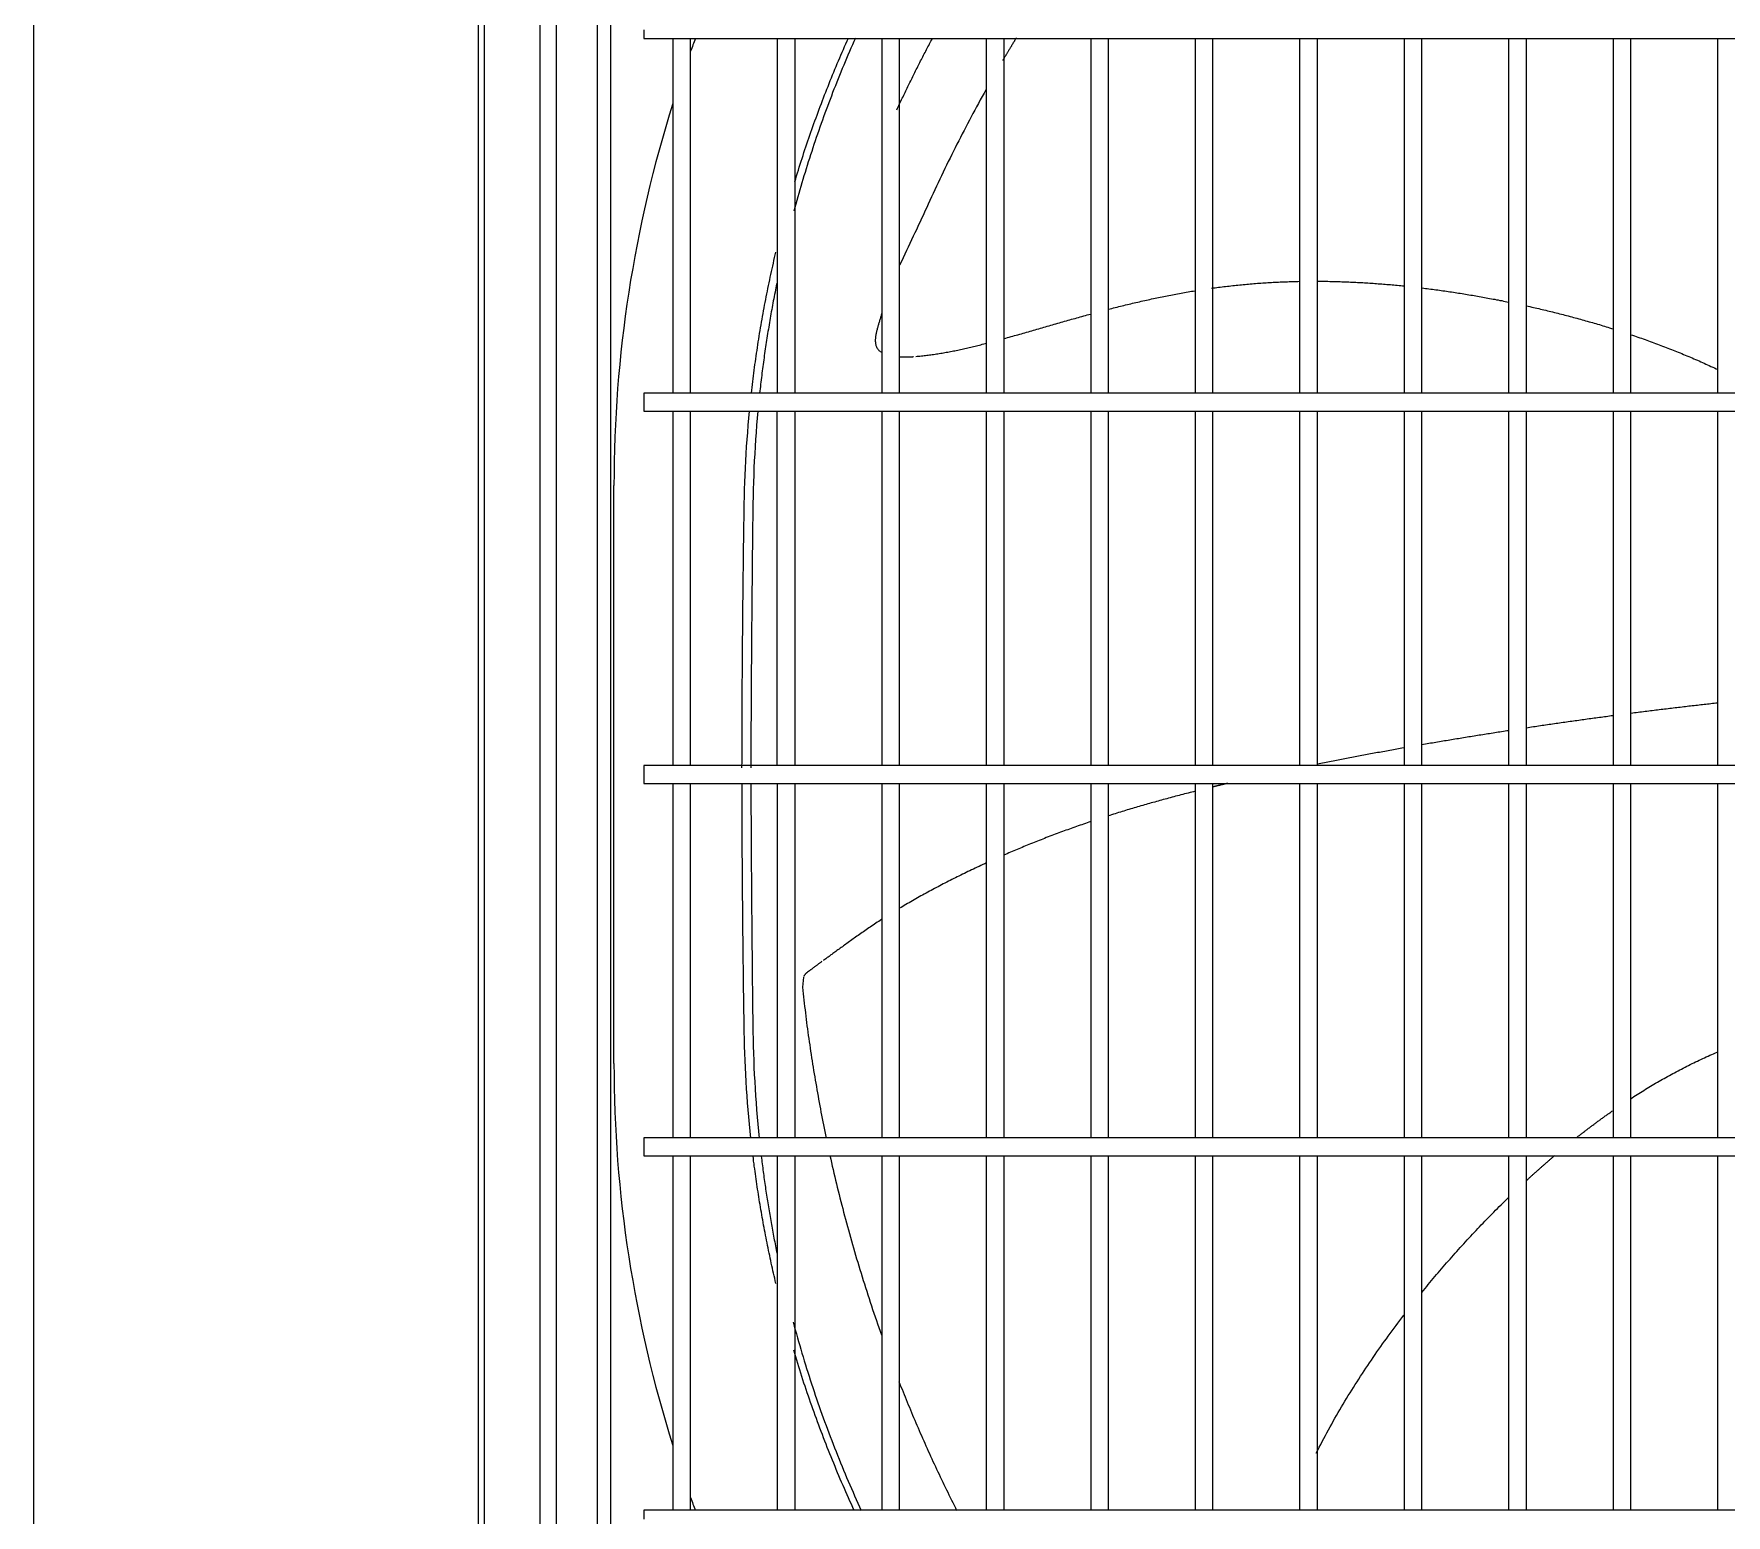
# Model space of a CAD drawing. Header units: millimetres. Extents: x 0 to 504600, y 0 to 118800.
# Drawn here: x 430024.2 to 430404.9, y 47550.8 to 47884 of the extents above; entities that cross this region are included whole.
import ezdxf

# ---------------------------------------------------------------- set-up
doc = ezdxf.new("R2010")
doc.units = ezdxf.units.MM
doc.header["$LTSCALE"] = 200
doc.layers.add('LG-AIRCON', color=240, linetype='Continuous')

# ---------------------------------------------------------------- blocks, each defined once
blk = doc.blocks.new('UXC')
at = {"layer": 'LG-AIRCON', "color": 0}
for p, q in [((-430.95, 40.6), (-430.95, 721.4)), ((-429.65, 721.4), (-429.65, 40.6)), ((-417.02, 111.03), (-417.02, 651.03)), ((-413.48, 651.03), (-413.48, 111.03)), ((-404.18, 114.89), (-404.18, 647.18)), ((-401.21, 647.18), (-401.21, 114.89)), ((-393.71, 548.5), (-393.71, 546.5)), ((-393.71, 546.5), (351.81, 546.5)), ((-387.2, 546.5), (-387.2, 466.75)), ((-383.2, 466.75), (-383.2, 546.5)), ((-363.7, 546.5), (-363.7, 466.75)), ((-359.7, 466.75), (-359.7, 546.5)), ((-340.2, 546.5), (-340.2, 466.75)), ((-336.2, 466.75), (-336.2, 546.5)), ((-316.7, 546.5), (-316.7, 466.75)), ((-312.7, 466.75), (-312.7, 546.5)), ((-293.2, 546.5), (-293.2, 466.74)), ((-289.2, 466.74), (-289.2, 546.5)), ((-269.7, 546.5), (-269.7, 466.74)), ((-265.7, 466.74), (-265.7, 546.5)), ((-246.2, 546.5), (-246.2, 466.74)), ((-242.2, 466.74), (-242.2, 546.5)), ((-222.7, 546.5), (-222.7, 466.74)), ((-218.7, 466.74), (-218.7, 546.5)), ((-199.2, 546.5), (-199.2, 466.74)), ((-195.2, 466.74), (-195.2, 546.5)), ((-175.7, 546.5), (-175.7, 466.74)), ((-171.7, 466.74), (-171.7, 546.5)), ((-152.2, 546.5), (-152.2, 466.74)), ((351.81, 466.75), (-393.71, 466.75)), ((-393.71, 466.75), (-393.71, 464.75)), ((-393.71, 464.75), (-393.71, 462.75)), ((-393.71, 462.75), (351.81, 462.75)), ((-387.2, 462.75), (-387.2, 383)), ((-383.2, 383), (-383.2, 462.75)), ((-363.7, 383), (-363.7, 462.75)), ((-359.7, 383), (-359.7, 462.75)), ((-340.2, 462.75), (-340.2, 383)), ((-336.2, 383), (-336.2, 462.75)), ((-316.7, 462.75), (-316.7, 383)), ((-312.7, 383), (-312.7, 462.75)), ((-293.2, 462.75), (-293.2, 383)), ((-289.2, 383), (-289.2, 462.75)), ((-269.7, 462.75), (-269.7, 383)), ((-265.7, 383), (-265.7, 462.75)), ((-246.2, 462.75), (-246.2, 383)), ((-242.2, 383), (-242.2, 462.75)), ((-222.7, 462.75), (-222.7, 383)), ((-218.7, 383), (-218.7, 462.75)), ((-199.2, 462.75), (-199.2, 383)), ((-195.2, 383), (-195.2, 462.75)), ((-175.7, 462.75), (-175.7, 383)), ((-171.7, 383), (-171.7, 462.75)), ((-152.2, 462.75), (-152.2, 383)), ((-400.45, 316), (-400.45, 446)), ((351.81, 383), (-393.71, 383)), ((-393.71, 383), (-393.71, 381)), ((-393.71, 381), (-393.71, 379)), ((-393.71, 379), (351.81, 379)), ((-387.2, 379), (-387.2, 299.25)), ((-383.2, 299.25), (-383.2, 379)), ((-363.7, 379.01), (-363.7, 299.26)), ((-359.7, 299.26), (-359.7, 379.01)), ((-340.2, 379), (-340.2, 299.25)), ((-336.2, 299.25), (-336.2, 379)), ((-316.7, 379), (-316.7, 299.25)), ((-312.7, 299.25), (-312.7, 379)), ((-293.2, 379), (-293.2, 299.25)), ((-289.2, 299.25), (-289.2, 379)), ((-269.7, 379), (-269.7, 299.25)), ((-265.7, 299.25), (-265.7, 379)), ((-246.2, 379), (-246.2, 299.25)), ((-242.2, 299.25), (-242.2, 379)), ((-222.7, 379), (-222.7, 299.25)), ((-218.7, 299.25), (-218.7, 379)), ((-199.2, 379), (-199.2, 299.25)), ((-195.2, 299.25), (-195.2, 379)), ((-175.7, 379), (-175.7, 299.25)), ((-171.7, 299.25), (-171.7, 379)), ((-152.2, 379), (-152.2, 299.25)), ((351.81, 299.25), (-393.71, 299.25)), ((-393.71, 299.25), (-393.71, 297.25)), ((-393.71, 297.25), (-393.71, 295.25)), ((-393.71, 295.25), (351.81, 295.25)), ((-387.2, 295.25), (-387.2, 215.5)), ((-383.2, 215.5), (-383.2, 295.25)), ((-363.7, 295.26), (-363.7, 215.5)), ((-359.7, 215.5), (-359.7, 295.26)), ((-340.2, 295.25), (-340.2, 215.5)), ((-336.2, 215.5), (-336.2, 295.25)), ((-316.7, 295.25), (-316.7, 215.5)), ((-312.7, 215.5), (-312.7, 295.25)), ((-293.2, 295.26), (-293.2, 215.51)), ((-289.2, 215.51), (-289.2, 295.26)), ((-269.7, 295.26), (-269.7, 215.51)), ((-265.7, 215.51), (-265.7, 295.26)), ((-246.2, 295.26), (-246.2, 215.51)), ((-242.2, 215.51), (-242.2, 295.26)), ((-222.7, 295.26), (-222.7, 215.51)), ((-218.7, 215.51), (-218.7, 295.26)), ((-199.2, 295.26), (-199.2, 215.51)), ((-195.2, 215.51), (-195.2, 295.26)), ((-175.7, 295.26), (-175.7, 215.51)), ((-171.7, 215.51), (-171.7, 295.26)), ((-152.2, 295.26), (-152.2, 215.51)), ((351.81, 215.5), (-393.71, 215.5)), ((-393.71, 215.5), (-393.71, 213.5))]:
    blk.add_line(p, q, dxfattribs=at)
for points in [[(-346.14, 546.62), (-346.48, 545.87), (-346.81, 545.11), (-347.15, 544.35), (-347.48, 543.59), (-347.8, 542.82), (-348.13, 542.06), (-348.45, 541.29), (-348.77, 540.53), (-349.09, 539.76), (-349.4, 538.99), (-349.72, 538.22), (-350.03, 537.45), (-350.34, 536.68), (-350.64, 535.9), (-350.95, 535.13), (-351.25, 534.36), (-351.54, 533.59), (-351.84, 532.81), (-352.13, 532.04), (-352.42, 531.26), (-352.71, 530.49), (-353, 529.71), (-353.28, 528.93), (-353.56, 528.15), (-353.84, 527.38), (-354.11, 526.6), (-354.39, 525.82), (-354.66, 525.04), (-354.93, 524.26), (-355.19, 523.48), (-355.45, 522.69), (-355.72, 521.91), (-355.97, 521.13), (-356.23, 520.34), (-356.48, 519.56), (-356.73, 518.77), (-356.98, 517.99), (-357.23, 517.2), (-357.47, 516.41), (-357.71, 515.63), (-357.95, 514.84), (-358.18, 514.05), (-358.42, 513.26), (-358.65, 512.47), (-358.88, 511.68), (-359.1, 510.89), (-359.32, 510.1), (-359.54, 509.3), (-359.76, 508.51), (-359.98, 507.72)], [(-359.76, 514.32), (-359.56, 514.98), (-359.36, 515.64), (-359.16, 516.29), (-358.96, 516.95), (-358.75, 517.6), (-358.54, 518.26), (-358.33, 518.91), (-358.12, 519.57), (-357.91, 520.22), (-357.7, 520.87), (-357.48, 521.53), (-357.26, 522.18), (-357.04, 522.83), (-356.82, 523.48), (-356.6, 524.13), (-356.37, 524.78), (-356.15, 525.43), (-355.92, 526.08), (-355.69, 526.73), (-355.46, 527.38), (-355.23, 528.03), (-354.99, 528.67), (-354.75, 529.32), (-354.52, 529.97), (-354.28, 530.61), (-354.03, 531.26), (-353.79, 531.91), (-353.55, 532.55), (-353.3, 533.2), (-353.05, 533.84), (-352.8, 534.48), (-352.55, 535.13), (-352.29, 535.77), (-352.04, 536.41), (-351.78, 537.06), (-351.52, 537.7), (-351.26, 538.34), (-351, 538.98), (-350.74, 539.62), (-350.47, 540.26), (-350.2, 540.9), (-349.93, 541.54), (-349.66, 542.18), (-349.39, 542.81), (-349.12, 543.45), (-348.84, 544.08), (-348.56, 544.72), (-348.29, 545.35), (-348.01, 545.98), (-347.72, 546.61)], [(-336.8, 530.52), (-336.65, 530.84), (-336.5, 531.17), (-336.35, 531.49), (-336.19, 531.82), (-336.04, 532.14), (-335.89, 532.46), (-335.73, 532.79), (-335.58, 533.11), (-335.42, 533.44), (-335.27, 533.76), (-335.11, 534.08), (-334.96, 534.41), (-334.8, 534.73), (-334.65, 535.05), (-334.49, 535.38), (-334.33, 535.7), (-334.18, 536.02), (-334.02, 536.34), (-333.86, 536.66), (-333.7, 536.99), (-333.55, 537.31), (-333.39, 537.63), (-333.23, 537.95), (-333.07, 538.27), (-332.91, 538.59), (-332.75, 538.91), (-332.59, 539.24), (-332.43, 539.56), (-332.27, 539.88), (-332.1, 540.2), (-331.94, 540.52), (-331.78, 540.84), (-331.62, 541.16), (-331.46, 541.48), (-331.29, 541.8), (-331.13, 542.11), (-330.97, 542.43), (-330.8, 542.75), (-330.64, 543.07), (-330.47, 543.39), (-330.31, 543.71), (-330.14, 544.03), (-329.98, 544.35), (-329.81, 544.66), (-329.64, 544.98), (-329.48, 545.3), (-329.31, 545.62), (-329.14, 545.93), (-328.97, 546.25), (-328.81, 546.57)], [(-309.94, 546.66), (-310, 546.56), (-310.07, 546.46), (-310.13, 546.36), (-310.19, 546.26), (-310.25, 546.16), (-310.31, 546.06), (-310.37, 545.96), (-310.43, 545.86), (-310.5, 545.75), (-310.56, 545.65), (-310.62, 545.55), (-310.68, 545.45), (-310.74, 545.35), (-310.8, 545.25), (-310.86, 545.15), (-310.92, 545.05), (-310.98, 544.95), (-311.05, 544.84), (-311.11, 544.74), (-311.17, 544.64), (-311.23, 544.54), (-311.29, 544.44), (-311.35, 544.34), (-311.41, 544.24), (-311.47, 544.13), (-311.53, 544.03), (-311.59, 543.93), (-311.66, 543.83), (-311.72, 543.73), (-311.78, 543.63), (-311.84, 543.52), (-311.9, 543.42), (-311.96, 543.32), (-312.02, 543.22), (-312.08, 543.12), (-312.14, 543.01), (-312.2, 542.91), (-312.26, 542.81), (-312.32, 542.71), (-312.38, 542.61), (-312.44, 542.5), (-312.5, 542.4), (-312.56, 542.3), (-312.63, 542.2), (-312.69, 542.1), (-312.75, 541.99), (-312.81, 541.89), (-312.87, 541.79), (-312.93, 541.69), (-312.99, 541.58)], [(-316.79, 534.95), (-317.2, 534.2), (-317.62, 533.45), (-318.04, 532.7), (-318.45, 531.94), (-318.86, 531.18), (-319.27, 530.42), (-319.68, 529.66), (-320.09, 528.9), (-320.5, 528.14), (-320.9, 527.37), (-321.3, 526.61), (-321.7, 525.84), (-322.1, 525.07), (-322.5, 524.29), (-322.9, 523.52), (-323.29, 522.74), (-323.69, 521.97), (-324.08, 521.19), (-324.47, 520.41), (-324.85, 519.62), (-325.24, 518.84), (-325.62, 518.05), (-326, 517.26), (-326.38, 516.47), (-326.75, 515.68), (-327.13, 514.89), (-327.5, 514.09), (-327.87, 513.3), (-328.25, 512.5), (-328.62, 511.7), (-328.99, 510.9), (-329.36, 510.1), (-329.73, 509.3), (-330.1, 508.49), (-330.48, 507.69), (-330.85, 506.89), (-331.23, 506.08), (-331.6, 505.28), (-331.98, 504.47), (-332.35, 503.67), (-332.73, 502.86), (-333.11, 502.06), (-333.49, 501.25), (-333.87, 500.44), (-334.26, 499.63), (-334.64, 498.82), (-335.03, 498.01), (-335.41, 497.2), (-335.8, 496.39), (-336.19, 495.58)], [(-369.52, 466.78), (-369.45, 467.42), (-369.37, 468.06), (-369.3, 468.7), (-369.22, 469.35), (-369.14, 469.99), (-369.06, 470.63), (-368.98, 471.27), (-368.89, 471.91), (-368.81, 472.55), (-368.72, 473.19), (-368.63, 473.83), (-368.54, 474.47), (-368.45, 475.11), (-368.36, 475.75), (-368.26, 476.39), (-368.17, 477.03), (-368.07, 477.66), (-367.97, 478.3), (-367.87, 478.94), (-367.77, 479.58), (-367.67, 480.21), (-367.56, 480.85), (-367.46, 481.48), (-367.35, 482.12), (-367.24, 482.75), (-367.13, 483.39), (-367.01, 484.02), (-366.9, 484.65), (-366.79, 485.29), (-366.67, 485.92), (-366.55, 486.55), (-366.43, 487.18), (-366.31, 487.81), (-366.19, 488.44), (-366.06, 489.08), (-365.94, 489.71), (-365.81, 490.34), (-365.68, 490.97), (-365.55, 491.59), (-365.42, 492.22), (-365.28, 492.85), (-365.15, 493.48), (-365.01, 494.11), (-364.87, 494.74), (-364.74, 495.36), (-364.59, 495.99), (-364.45, 496.61), (-364.31, 497.24), (-364.16, 497.87), (-364.02, 498.49)], [(-363.83, 491.43), (-363.93, 490.94), (-364.03, 490.46), (-364.13, 489.97), (-364.22, 489.48), (-364.32, 488.99), (-364.41, 488.5), (-364.51, 488.01), (-364.6, 487.52), (-364.69, 487.03), (-364.78, 486.54), (-364.87, 486.05), (-364.96, 485.56), (-365.05, 485.07), (-365.14, 484.58), (-365.22, 484.09), (-365.31, 483.6), (-365.39, 483.11), (-365.48, 482.62), (-365.56, 482.13), (-365.64, 481.63), (-365.72, 481.14), (-365.8, 480.65), (-365.88, 480.16), (-365.96, 479.66), (-366.03, 479.17), (-366.11, 478.68), (-366.19, 478.18), (-366.26, 477.69), (-366.33, 477.2), (-366.41, 476.7), (-366.48, 476.21), (-366.55, 475.71), (-366.62, 475.22), (-366.69, 474.72), (-366.76, 474.23), (-366.82, 473.73), (-366.89, 473.24), (-366.96, 472.74), (-367.02, 472.25), (-367.08, 471.75), (-367.15, 471.25), (-367.21, 470.76), (-367.27, 470.26), (-367.33, 469.76), (-367.39, 469.26), (-367.45, 468.77), (-367.5, 468.27), (-367.56, 467.77), (-367.61, 467.27), (-367.67, 466.77)], [(-266.02, 490.36), (-265.62, 490.42), (-265.23, 490.47), (-264.83, 490.52), (-264.43, 490.58), (-264.04, 490.63), (-263.64, 490.68), (-263.24, 490.72), (-262.85, 490.77), (-262.45, 490.82), (-262.05, 490.86), (-261.66, 490.91), (-261.26, 490.95), (-260.86, 491), (-260.47, 491.04), (-260.07, 491.08), (-259.67, 491.12), (-259.28, 491.16), (-258.88, 491.2), (-258.48, 491.23), (-258.09, 491.27), (-257.69, 491.3), (-257.29, 491.34), (-256.9, 491.37), (-256.5, 491.4), (-256.1, 491.44), (-255.7, 491.47), (-255.31, 491.5), (-254.91, 491.52), (-254.51, 491.55), (-254.12, 491.58), (-253.72, 491.6), (-253.32, 491.63), (-252.93, 491.65), (-252.53, 491.68), (-252.13, 491.7), (-251.74, 491.72), (-251.34, 491.74), (-250.94, 491.76), (-250.55, 491.78), (-250.15, 491.79), (-249.75, 491.81), (-249.36, 491.83), (-248.96, 491.84), (-248.57, 491.85), (-248.17, 491.87), (-247.77, 491.88), (-247.38, 491.89), (-246.98, 491.9), (-246.59, 491.91), (-246.19, 491.92)], [(-242.18, 491.95), (-241.79, 491.94), (-241.39, 491.94), (-241, 491.94), (-240.61, 491.93), (-240.21, 491.93), (-239.82, 491.92), (-239.43, 491.91), (-239.04, 491.91), (-238.65, 491.9), (-238.25, 491.89), (-237.86, 491.88), (-237.47, 491.87), (-237.08, 491.85), (-236.69, 491.84), (-236.3, 491.83), (-235.91, 491.81), (-235.51, 491.8), (-235.12, 491.78), (-234.73, 491.76), (-234.34, 491.75), (-233.95, 491.73), (-233.56, 491.71), (-233.17, 491.69), (-232.78, 491.67), (-232.39, 491.65), (-232, 491.63), (-231.61, 491.6), (-231.22, 491.58), (-230.83, 491.55), (-230.44, 491.53), (-230.05, 491.5), (-229.66, 491.48), (-229.27, 491.45), (-228.88, 491.42), (-228.5, 491.39), (-228.11, 491.36), (-227.72, 491.33), (-227.33, 491.3), (-226.94, 491.27), (-226.55, 491.24), (-226.17, 491.2), (-225.78, 491.17), (-225.39, 491.13), (-225, 491.1), (-224.62, 491.06), (-224.23, 491.03), (-223.84, 490.99), (-223.46, 490.95), (-223.07, 490.91), (-222.68, 490.87)], [(-289.21, 485.63), (-288.82, 485.73), (-288.44, 485.83), (-288.05, 485.93), (-287.66, 486.03), (-287.27, 486.12), (-286.89, 486.22), (-286.5, 486.32), (-286.11, 486.41), (-285.72, 486.51), (-285.34, 486.6), (-284.95, 486.7), (-284.56, 486.79), (-284.17, 486.88), (-283.78, 486.98), (-283.39, 487.07), (-283.01, 487.16), (-282.62, 487.25), (-282.23, 487.34), (-281.84, 487.43), (-281.45, 487.52), (-281.06, 487.6), (-280.67, 487.69), (-280.28, 487.78), (-279.89, 487.86), (-279.5, 487.95), (-279.11, 488.03), (-278.72, 488.11), (-278.33, 488.2), (-277.94, 488.28), (-277.55, 488.36), (-277.16, 488.44), (-276.77, 488.52), (-276.38, 488.6), (-275.99, 488.67), (-275.6, 488.75), (-275.21, 488.83), (-274.82, 488.9), (-274.43, 488.98), (-274.03, 489.05), (-273.64, 489.12), (-273.25, 489.2), (-272.86, 489.27), (-272.47, 489.34), (-272.08, 489.41), (-271.69, 489.47), (-271.29, 489.54), (-270.9, 489.61), (-270.51, 489.67), (-270.12, 489.74), (-269.73, 489.8)], [(-218.67, 490.42), (-218.28, 490.38), (-217.89, 490.33), (-217.49, 490.28), (-217.1, 490.23), (-216.71, 490.18), (-216.31, 490.13), (-215.92, 490.08), (-215.53, 490.02), (-215.14, 489.97), (-214.75, 489.92), (-214.35, 489.86), (-213.96, 489.81), (-213.57, 489.75), (-213.18, 489.7), (-212.79, 489.64), (-212.4, 489.58), (-212.01, 489.52), (-211.62, 489.46), (-211.23, 489.41), (-210.84, 489.35), (-210.45, 489.28), (-210.06, 489.22), (-209.67, 489.16), (-209.28, 489.1), (-208.89, 489.04), (-208.5, 488.97), (-208.11, 488.91), (-207.72, 488.84), (-207.33, 488.78), (-206.94, 488.71), (-206.55, 488.64), (-206.16, 488.58), (-205.78, 488.51), (-205.39, 488.44), (-205, 488.37), (-204.61, 488.3), (-204.22, 488.23), (-203.84, 488.16), (-203.45, 488.09), (-203.06, 488.01), (-202.67, 487.94), (-202.29, 487.87), (-201.9, 487.79), (-201.51, 487.72), (-201.13, 487.64), (-200.74, 487.57), (-200.36, 487.49), (-199.97, 487.41), (-199.58, 487.34), (-199.2, 487.26)], [(-340.2, 484.72), (-340.25, 484.54), (-340.31, 484.36), (-340.36, 484.18), (-340.42, 483.99), (-340.47, 483.81), (-340.52, 483.63), (-340.58, 483.45), (-340.63, 483.26), (-340.68, 483.08), (-340.74, 482.9), (-340.79, 482.72), (-340.85, 482.53), (-340.9, 482.35), (-340.96, 482.17), (-341.01, 481.99), (-341.07, 481.8), (-341.12, 481.62), (-341.17, 481.44), (-341.22, 481.26), (-341.27, 481.07), (-341.32, 480.89), (-341.37, 480.7), (-341.41, 480.52), (-341.45, 480.33), (-341.49, 480.15), (-341.52, 479.96), (-341.56, 479.77), (-341.58, 479.58), (-341.61, 479.4), (-341.63, 479.21), (-341.64, 479.02), (-341.65, 478.83), (-341.65, 478.64), (-341.65, 478.44), (-341.64, 478.25), (-341.62, 478.06), (-341.59, 477.88), (-341.55, 477.69), (-341.5, 477.51), (-341.43, 477.33), (-341.36, 477.16), (-341.28, 476.99), (-341.18, 476.82), (-341.08, 476.67), (-340.96, 476.53), (-340.83, 476.39), (-340.68, 476.27), (-340.53, 476.17), (-340.37, 476.07), (-340.2, 475.99)], [(-312.68, 479.04), (-312.29, 479.15), (-311.9, 479.26), (-311.51, 479.37), (-311.12, 479.48), (-310.73, 479.59), (-310.34, 479.7), (-309.95, 479.81), (-309.56, 479.92), (-309.17, 480.03), (-308.78, 480.14), (-308.39, 480.25), (-308, 480.36), (-307.61, 480.47), (-307.23, 480.58), (-306.84, 480.69), (-306.45, 480.8), (-306.06, 480.91), (-305.67, 481.03), (-305.29, 481.14), (-304.9, 481.25), (-304.51, 481.36), (-304.12, 481.47), (-303.73, 481.59), (-303.35, 481.7), (-302.96, 481.81), (-302.57, 481.92), (-302.18, 482.03), (-301.79, 482.15), (-301.4, 482.26), (-301.02, 482.37), (-300.63, 482.48), (-300.24, 482.59), (-299.85, 482.7), (-299.46, 482.81), (-299.07, 482.93), (-298.68, 483.04), (-298.29, 483.15), (-297.9, 483.26), (-297.51, 483.37), (-297.12, 483.48), (-296.73, 483.59), (-296.34, 483.7), (-295.95, 483.81), (-295.56, 483.91), (-295.17, 484.02), (-294.78, 484.13), (-294.39, 484.24), (-294, 484.35), (-293.61, 484.45), (-293.22, 484.56)], [(-195.18, 486.41), (-194.79, 486.32), (-194.39, 486.23), (-194, 486.14), (-193.6, 486.05), (-193.21, 485.96), (-192.82, 485.87), (-192.42, 485.78), (-192.03, 485.69), (-191.64, 485.59), (-191.24, 485.5), (-190.85, 485.41), (-190.46, 485.31), (-190.06, 485.22), (-189.67, 485.12), (-189.28, 485.02), (-188.89, 484.93), (-188.5, 484.83), (-188.1, 484.73), (-187.71, 484.63), (-187.32, 484.53), (-186.93, 484.43), (-186.54, 484.33), (-186.15, 484.23), (-185.76, 484.13), (-185.37, 484.02), (-184.98, 483.92), (-184.59, 483.81), (-184.2, 483.71), (-183.81, 483.6), (-183.42, 483.5), (-183.03, 483.39), (-182.64, 483.28), (-182.26, 483.17), (-181.87, 483.06), (-181.48, 482.95), (-181.09, 482.84), (-180.7, 482.73), (-180.32, 482.62), (-179.93, 482.51), (-179.54, 482.4), (-179.16, 482.28), (-178.77, 482.17), (-178.38, 482.05), (-178, 481.94), (-177.61, 481.82), (-177.23, 481.7), (-176.84, 481.58), (-176.46, 481.46), (-176.07, 481.34), (-175.69, 481.22)], [(-171.69, 479.92), (-171.29, 479.79), (-170.89, 479.65), (-170.49, 479.51), (-170.09, 479.38), (-169.69, 479.24), (-169.29, 479.1), (-168.89, 478.96), (-168.5, 478.82), (-168.1, 478.68), (-167.7, 478.53), (-167.31, 478.39), (-166.91, 478.25), (-166.51, 478.1), (-166.12, 477.96), (-165.72, 477.81), (-165.33, 477.66), (-164.93, 477.51), (-164.54, 477.36), (-164.15, 477.21), (-163.75, 477.06), (-163.36, 476.91), (-162.97, 476.75), (-162.57, 476.6), (-162.18, 476.44), (-161.79, 476.29), (-161.4, 476.13), (-161.01, 475.97), (-160.62, 475.81), (-160.23, 475.66), (-159.84, 475.49), (-159.45, 475.33), (-159.06, 475.17), (-158.67, 475.01), (-158.28, 474.84), (-157.89, 474.68), (-157.51, 474.51), (-157.12, 474.34), (-156.73, 474.17), (-156.35, 474), (-155.96, 473.83), (-155.58, 473.66), (-155.19, 473.49), (-154.81, 473.32), (-154.42, 473.14), (-154.04, 472.97), (-153.66, 472.79), (-153.28, 472.61), (-152.89, 472.43), (-152.51, 472.25), (-152.13, 472.07)], [(-332.52, 475.02), (-332.22, 475.05), (-331.91, 475.08), (-331.61, 475.11), (-331.3, 475.14), (-331, 475.17), (-330.69, 475.21), (-330.38, 475.24), (-330.08, 475.28), (-329.77, 475.32), (-329.46, 475.36), (-329.15, 475.4), (-328.84, 475.44), (-328.53, 475.48), (-328.21, 475.53), (-327.9, 475.58), (-327.59, 475.62), (-327.27, 475.67), (-326.95, 475.73), (-326.64, 475.78), (-326.32, 475.83), (-326, 475.89), (-325.68, 475.95), (-325.36, 476.01), (-325.04, 476.07), (-324.72, 476.13), (-324.4, 476.19), (-324.08, 476.26), (-323.76, 476.32), (-323.43, 476.39), (-323.11, 476.46), (-322.79, 476.53), (-322.46, 476.6), (-322.14, 476.67), (-321.81, 476.74), (-321.49, 476.81), (-321.16, 476.89), (-320.84, 476.96), (-320.51, 477.04), (-320.18, 477.11), (-319.86, 477.19), (-319.53, 477.27), (-319.21, 477.35), (-318.88, 477.43), (-318.56, 477.51), (-318.23, 477.59), (-317.9, 477.67), (-317.58, 477.75), (-317.25, 477.83), (-316.93, 477.92), (-316.6, 478)], [(-336.25, 474.96), (-336.2, 474.96), (-336.14, 474.96), (-336.07, 474.95), (-336.01, 474.95), (-335.95, 474.95), (-335.89, 474.94), (-335.83, 474.94), (-335.77, 474.94), (-335.71, 474.93), (-335.66, 474.93), (-335.6, 474.93), (-335.55, 474.93), (-335.49, 474.92), (-335.44, 474.92), (-335.38, 474.92), (-335.33, 474.92), (-335.27, 474.92), (-335.21, 474.92), (-335.15, 474.92), (-335.09, 474.92), (-335.03, 474.92), (-334.96, 474.92), (-334.9, 474.92), (-334.83, 474.92), (-334.76, 474.92), (-334.7, 474.92), (-334.63, 474.92), (-334.56, 474.92), (-334.49, 474.92), (-334.43, 474.92), (-334.36, 474.92), (-334.3, 474.93), (-334.23, 474.93), (-334.17, 474.93), (-334.11, 474.93), (-334.04, 474.93), (-333.98, 474.94), (-333.91, 474.94), (-333.85, 474.94), (-333.78, 474.94), (-333.72, 474.95), (-333.65, 474.95), (-333.58, 474.95), (-333.51, 474.96), (-333.44, 474.96), (-333.37, 474.96), (-333.29, 474.97), (-333.22, 474.97), (-333.15, 474.98), (-333.08, 474.98)], [(-371.65, 382.5), (-371.64, 384.11), (-371.64, 385.72), (-371.63, 387.32), (-371.63, 388.93), (-371.62, 390.53), (-371.62, 392.14), (-371.61, 393.74), (-371.6, 395.35), (-371.59, 396.95), (-371.59, 398.56), (-371.58, 400.17), (-371.57, 401.77), (-371.56, 403.38), (-371.55, 404.98), (-371.54, 406.59), (-371.52, 408.19), (-371.51, 409.8), (-371.5, 411.4), (-371.48, 413.01), (-371.47, 414.61), (-371.45, 416.22), (-371.44, 417.83), (-371.42, 419.43), (-371.4, 421.04), (-371.38, 422.64), (-371.37, 424.25), (-371.35, 425.85), (-371.33, 427.46), (-371.31, 429.06), (-371.29, 430.67), (-371.27, 432.27), (-371.25, 433.88), (-371.23, 435.48), (-371.21, 437.09), (-371.19, 438.69), (-371.16, 440.3), (-371.13, 441.9), (-371.09, 443.51), (-371.05, 445.11), (-371, 446.72), (-370.94, 448.32), (-370.87, 449.93), (-370.79, 451.53), (-370.7, 453.14), (-370.6, 454.74), (-370.49, 456.34), (-370.36, 457.95), (-370.23, 459.55), (-370.09, 461.15), (-369.94, 462.75)], [(-368.07, 462.75), (-368.22, 461.15), (-368.35, 459.55), (-368.48, 457.95), (-368.59, 456.35), (-368.7, 454.75), (-368.79, 453.15), (-368.87, 451.54), (-368.95, 449.94), (-369.01, 448.34), (-369.07, 446.73), (-369.11, 445.13), (-369.15, 443.52), (-369.19, 441.92), (-369.21, 440.31), (-369.24, 438.71), (-369.25, 437.1), (-369.27, 435.49), (-369.29, 433.89), (-369.3, 432.28), (-369.32, 430.68), (-369.33, 429.07), (-369.35, 427.46), (-369.37, 425.86), (-369.38, 424.25), (-369.4, 422.65), (-369.42, 421.04), (-369.43, 419.43), (-369.45, 417.83), (-369.46, 416.22), (-369.48, 414.62), (-369.49, 413.01), (-369.5, 411.4), (-369.52, 409.8), (-369.53, 408.19), (-369.54, 406.59), (-369.55, 404.98), (-369.56, 403.37), (-369.57, 401.77), (-369.58, 400.16), (-369.59, 398.56), (-369.6, 396.95), (-369.6, 395.34), (-369.61, 393.74), (-369.62, 392.13), (-369.62, 390.53), (-369.63, 388.92), (-369.63, 387.31), (-369.64, 385.71), (-369.64, 384.1), (-369.65, 382.49)], [(-152.16, 397.06), (-152.54, 397.02), (-152.91, 396.98), (-153.29, 396.94), (-153.67, 396.89), (-154.04, 396.85), (-154.42, 396.81), (-154.8, 396.77), (-155.18, 396.72), (-155.56, 396.68), (-155.95, 396.64), (-156.33, 396.59), (-156.71, 396.55), (-157.09, 396.5), (-157.48, 396.46), (-157.86, 396.42), (-158.25, 396.37), (-158.63, 396.33), (-159.02, 396.28), (-159.41, 396.24), (-159.8, 396.19), (-160.18, 396.14), (-160.57, 396.1), (-160.96, 396.05), (-161.35, 396.01), (-161.74, 395.96), (-162.14, 395.91), (-162.53, 395.87), (-162.92, 395.82), (-163.31, 395.77), (-163.71, 395.72), (-164.1, 395.68), (-164.5, 395.63), (-164.89, 395.58), (-165.29, 395.53), (-165.68, 395.48), (-166.08, 395.43), (-166.48, 395.38), (-166.88, 395.33), (-167.28, 395.29), (-167.67, 395.24), (-168.07, 395.19), (-168.47, 395.14), (-168.87, 395.09), (-169.27, 395.04), (-169.67, 394.99), (-170.08, 394.93), (-170.48, 394.88), (-170.88, 394.83), (-171.28, 394.78), (-171.69, 394.73)], [(-175.7, 394.21), (-176.08, 394.16), (-176.46, 394.11), (-176.85, 394.05), (-177.23, 394), (-177.62, 393.95), (-178, 393.9), (-178.39, 393.85), (-178.77, 393.8), (-179.16, 393.74), (-179.55, 393.69), (-179.93, 393.64), (-180.32, 393.59), (-180.71, 393.53), (-181.09, 393.48), (-181.48, 393.43), (-181.87, 393.37), (-182.26, 393.32), (-182.65, 393.27), (-183.03, 393.21), (-183.42, 393.16), (-183.81, 393.1), (-184.2, 393.05), (-184.59, 392.99), (-184.98, 392.94), (-185.37, 392.88), (-185.76, 392.83), (-186.15, 392.77), (-186.54, 392.72), (-186.94, 392.66), (-187.33, 392.61), (-187.72, 392.55), (-188.11, 392.5), (-188.5, 392.44), (-188.9, 392.38), (-189.29, 392.33), (-189.68, 392.27), (-190.07, 392.21), (-190.47, 392.15), (-190.86, 392.1), (-191.25, 392.04), (-191.65, 391.98), (-192.04, 391.92), (-192.44, 391.87), (-192.83, 391.81), (-193.23, 391.75), (-193.62, 391.69), (-194.02, 391.63), (-194.41, 391.57), (-194.81, 391.51), (-195.2, 391.45)], [(-199.21, 390.84), (-199.59, 390.79), (-199.98, 390.73), (-200.37, 390.67), (-200.76, 390.61), (-201.14, 390.55), (-201.53, 390.49), (-201.92, 390.42), (-202.31, 390.36), (-202.69, 390.3), (-203.08, 390.24), (-203.47, 390.18), (-203.86, 390.12), (-204.25, 390.06), (-204.63, 390), (-205.02, 389.94), (-205.41, 389.87), (-205.8, 389.81), (-206.19, 389.75), (-206.58, 389.69), (-206.97, 389.62), (-207.36, 389.56), (-207.75, 389.5), (-208.14, 389.44), (-208.53, 389.37), (-208.91, 389.31), (-209.3, 389.25), (-209.69, 389.18), (-210.08, 389.12), (-210.47, 389.05), (-210.86, 388.99), (-211.25, 388.93), (-211.64, 388.86), (-212.03, 388.8), (-212.42, 388.73), (-212.81, 388.67), (-213.2, 388.6), (-213.6, 388.54), (-213.99, 388.47), (-214.38, 388.41), (-214.77, 388.34), (-215.16, 388.27), (-215.55, 388.21), (-215.94, 388.14), (-216.33, 388.07), (-216.73, 388.01), (-217.12, 387.94), (-217.52, 387.87), (-217.91, 387.81), (-218.3, 387.74), (-218.69, 387.67)], [(-222.79, 386.96), (-223.18, 386.89), (-223.56, 386.82), (-223.94, 386.75), (-224.33, 386.69), (-224.71, 386.62), (-225.1, 386.55), (-225.49, 386.48), (-225.88, 386.41), (-226.27, 386.34), (-226.67, 386.27), (-227.06, 386.2), (-227.46, 386.12), (-227.86, 386.05), (-228.26, 385.98), (-228.65, 385.91), (-229.05, 385.84), (-229.44, 385.76), (-229.84, 385.69), (-230.23, 385.62), (-230.62, 385.55), (-231.01, 385.47), (-231.4, 385.4), (-231.79, 385.33), (-232.17, 385.26), (-232.56, 385.19), (-232.95, 385.12), (-233.33, 385.04), (-233.71, 384.97), (-234.1, 384.9), (-234.48, 384.83), (-234.87, 384.75), (-235.25, 384.68), (-235.63, 384.61), (-236.02, 384.53), (-236.4, 384.46), (-236.78, 384.39), (-237.16, 384.32), (-237.55, 384.24), (-237.93, 384.17), (-238.31, 384.09), (-238.69, 384.02), (-239.08, 383.95), (-239.46, 383.87), (-239.85, 383.79), (-240.24, 383.72), (-240.63, 383.64), (-241.02, 383.57), (-241.41, 383.49), (-241.8, 383.41), (-242.2, 383.33)], [(-369.63, 299.21), (-369.8, 300.79), (-369.96, 302.38), (-370.1, 303.97), (-370.24, 305.56), (-370.37, 307.15), (-370.49, 308.74), (-370.6, 310.33), (-370.7, 311.92), (-370.79, 313.52), (-370.87, 315.11), (-370.94, 316.7), (-371, 318.3), (-371.05, 319.89), (-371.09, 321.49), (-371.13, 323.09), (-371.16, 324.68), (-371.19, 326.28), (-371.21, 327.88), (-371.23, 329.47), (-371.25, 331.07), (-371.27, 332.67), (-371.29, 334.26), (-371.31, 335.86), (-371.33, 337.46), (-371.35, 339.06), (-371.37, 340.65), (-371.38, 342.25), (-371.4, 343.85), (-371.42, 345.45), (-371.44, 347.04), (-371.45, 348.64), (-371.47, 350.24), (-371.48, 351.84), (-371.5, 353.43), (-371.51, 355.03), (-371.52, 356.63), (-371.53, 358.23), (-371.55, 359.82), (-371.56, 361.42), (-371.57, 363.02), (-371.58, 364.62), (-371.59, 366.22), (-371.59, 367.81), (-371.6, 369.41), (-371.61, 371.01), (-371.62, 372.61), (-371.62, 374.21), (-371.63, 375.8), (-371.63, 377.4), (-371.64, 379)], [(-369.64, 379), (-369.63, 377.4), (-369.63, 375.8), (-369.62, 374.2), (-369.62, 372.61), (-369.61, 371.01), (-369.6, 369.41), (-369.59, 367.81), (-369.59, 366.22), (-369.58, 364.62), (-369.57, 363.02), (-369.56, 361.42), (-369.55, 359.82), (-369.54, 358.23), (-369.53, 356.63), (-369.51, 355.03), (-369.5, 353.43), (-369.49, 351.84), (-369.48, 350.24), (-369.46, 348.64), (-369.45, 347.04), (-369.43, 345.45), (-369.41, 343.85), (-369.4, 342.25), (-369.38, 340.66), (-369.37, 339.06), (-369.35, 337.46), (-369.33, 335.86), (-369.32, 334.27), (-369.3, 332.67), (-369.29, 331.07), (-369.27, 329.47), (-369.25, 327.88), (-369.24, 326.28), (-369.21, 324.68), (-369.19, 323.09), (-369.15, 321.49), (-369.12, 319.89), (-369.07, 318.3), (-369.01, 316.7), (-368.95, 315.11), (-368.88, 313.51), (-368.79, 311.92), (-368.7, 310.33), (-368.6, 308.73), (-368.48, 307.14), (-368.36, 305.55), (-368.23, 303.96), (-368.08, 302.37), (-367.93, 300.78), (-367.77, 299.19)], [(-269.66, 377.23), (-270.06, 377.13), (-270.46, 377.03), (-270.86, 376.93), (-271.27, 376.83), (-271.67, 376.72), (-272.07, 376.62), (-272.48, 376.51), (-272.89, 376.41), (-273.29, 376.3), (-273.69, 376.19), (-274.1, 376.09), (-274.5, 375.98), (-274.9, 375.88), (-275.29, 375.77), (-275.69, 375.66), (-276.08, 375.56), (-276.47, 375.45), (-276.87, 375.34), (-277.26, 375.24), (-277.65, 375.13), (-278.04, 375.02), (-278.42, 374.92), (-278.81, 374.81), (-279.2, 374.7), (-279.59, 374.59), (-279.97, 374.48), (-280.36, 374.37), (-280.74, 374.26), (-281.13, 374.15), (-281.51, 374.04), (-281.9, 373.93), (-282.28, 373.82), (-282.66, 373.7), (-283.05, 373.59), (-283.43, 373.48), (-283.81, 373.36), (-284.2, 373.25), (-284.59, 373.13), (-284.97, 373.02), (-285.36, 372.9), (-285.75, 372.78), (-286.14, 372.66), (-286.53, 372.54), (-286.92, 372.42), (-287.32, 372.3), (-287.71, 372.18), (-288.1, 372.05), (-288.49, 371.93), (-288.88, 371.81), (-289.26, 371.68)], [(-262.35, 379), (-262.42, 378.99), (-262.49, 378.97), (-262.55, 378.96), (-262.62, 378.94), (-262.69, 378.93), (-262.76, 378.91), (-262.82, 378.89), (-262.89, 378.88), (-262.96, 378.86), (-263.02, 378.85), (-263.09, 378.83), (-263.16, 378.82), (-263.22, 378.8), (-263.29, 378.78), (-263.36, 378.77), (-263.43, 378.75), (-263.49, 378.74), (-263.56, 378.72), (-263.63, 378.7), (-263.69, 378.69), (-263.76, 378.67), (-263.83, 378.66), (-263.89, 378.64), (-263.96, 378.63), (-264.03, 378.61), (-264.09, 378.59), (-264.16, 378.58), (-264.23, 378.56), (-264.29, 378.55), (-264.36, 378.53), (-264.43, 378.51), (-264.49, 378.5), (-264.56, 378.48), (-264.63, 378.47), (-264.7, 378.45), (-264.76, 378.43), (-264.83, 378.42), (-264.9, 378.4), (-264.96, 378.39), (-265.03, 378.37), (-265.1, 378.35), (-265.16, 378.34), (-265.23, 378.32), (-265.3, 378.31), (-265.36, 378.29), (-265.43, 378.27), (-265.49, 378.26), (-265.56, 378.24), (-265.63, 378.23), (-265.69, 378.21)], [(-293.19, 370.4), (-293.59, 370.26), (-294, 370.12), (-294.4, 369.98), (-294.8, 369.85), (-295.2, 369.71), (-295.6, 369.57), (-296, 369.43), (-296.4, 369.29), (-296.79, 369.15), (-297.19, 369.01), (-297.59, 368.87), (-297.98, 368.73), (-298.38, 368.58), (-298.78, 368.44), (-299.18, 368.29), (-299.57, 368.15), (-299.97, 368), (-300.37, 367.85), (-300.78, 367.7), (-301.18, 367.55), (-301.58, 367.4), (-301.98, 367.25), (-302.39, 367.09), (-302.79, 366.94), (-303.19, 366.79), (-303.59, 366.63), (-303.99, 366.48), (-304.38, 366.32), (-304.77, 366.17), (-305.16, 366.01), (-305.55, 365.86), (-305.94, 365.71), (-306.32, 365.55), (-306.71, 365.4), (-307.09, 365.24), (-307.48, 365.08), (-307.86, 364.93), (-308.24, 364.77), (-308.62, 364.61), (-309, 364.46), (-309.37, 364.3), (-309.75, 364.14), (-310.13, 363.98), (-310.5, 363.82), (-310.87, 363.66), (-311.25, 363.5), (-311.62, 363.35), (-311.99, 363.18), (-312.36, 363.02), (-312.73, 362.86)], [(-316.62, 361.12), (-317.05, 360.92), (-317.48, 360.73), (-317.9, 360.53), (-318.32, 360.33), (-318.74, 360.13), (-319.16, 359.94), (-319.58, 359.74), (-319.99, 359.54), (-320.4, 359.35), (-320.81, 359.15), (-321.22, 358.95), (-321.62, 358.76), (-322.02, 358.56), (-322.43, 358.36), (-322.83, 358.16), (-323.23, 357.96), (-323.63, 357.77), (-324.02, 357.57), (-324.42, 357.37), (-324.81, 357.17), (-325.2, 356.97), (-325.6, 356.77), (-325.98, 356.57), (-326.37, 356.37), (-326.76, 356.17), (-327.15, 355.97), (-327.54, 355.76), (-327.92, 355.56), (-328.31, 355.35), (-328.7, 355.15), (-329.08, 354.94), (-329.47, 354.73), (-329.86, 354.52), (-330.25, 354.31), (-330.63, 354.1), (-331.02, 353.89), (-331.41, 353.67), (-331.79, 353.46), (-332.17, 353.24), (-332.55, 353.03), (-332.93, 352.82), (-333.3, 352.6), (-333.68, 352.39), (-334.05, 352.17), (-334.41, 351.96), (-334.77, 351.75), (-335.13, 351.54), (-335.48, 351.33), (-335.84, 351.12), (-336.2, 350.91)], [(-340.24, 348.39), (-340.56, 348.18), (-340.89, 347.97), (-341.21, 347.75), (-341.53, 347.54), (-341.85, 347.33), (-342.17, 347.12), (-342.49, 346.9), (-342.8, 346.69), (-343.11, 346.48), (-343.42, 346.27), (-343.73, 346.06), (-344.03, 345.85), (-344.33, 345.64), (-344.63, 345.43), (-344.93, 345.23), (-345.23, 345.02), (-345.52, 344.81), (-345.81, 344.6), (-346.1, 344.4), (-346.38, 344.2), (-346.66, 344), (-346.94, 343.8), (-347.22, 343.61), (-347.49, 343.41), (-347.77, 343.21), (-348.04, 343.01), (-348.3, 342.82), (-348.56, 342.64), (-348.81, 342.45), (-349.06, 342.27), (-349.32, 342.09), (-349.57, 341.9), (-349.82, 341.72), (-350.06, 341.55), (-350.29, 341.38), (-350.51, 341.22), (-350.75, 341.05), (-350.99, 340.87), (-351.22, 340.71), (-351.43, 340.55), (-351.63, 340.41), (-351.83, 340.26), (-352.05, 340.1), (-352.27, 339.94), (-352.46, 339.81), (-352.63, 339.68), (-352.81, 339.55), (-353.01, 339.41), (-353.2, 339.27), (-353.38, 339.14)], [(-353.67, 338.93), (-353.8, 338.84), (-353.93, 338.75), (-354.05, 338.66), (-354.18, 338.57), (-354.3, 338.48), (-354.42, 338.39), (-354.53, 338.31), (-354.65, 338.22), (-354.76, 338.14), (-354.87, 338.05), (-354.98, 337.97), (-355.09, 337.89), (-355.2, 337.81), (-355.3, 337.73), (-355.4, 337.65), (-355.5, 337.58), (-355.6, 337.5), (-355.69, 337.43), (-355.78, 337.36), (-355.87, 337.29), (-355.96, 337.22), (-356.05, 337.16), (-356.13, 337.09), (-356.22, 337.04), (-356.3, 336.98), (-356.38, 336.92), (-356.45, 336.87), (-356.53, 336.82), (-356.6, 336.77), (-356.68, 336.72), (-356.75, 336.67), (-356.81, 336.62), (-356.88, 336.57), (-356.95, 336.53), (-357.01, 336.48), (-357.07, 336.42), (-357.13, 336.37), (-357.19, 336.32), (-357.25, 336.26), (-357.3, 336.2), (-357.36, 336.14), (-357.41, 336.08), (-357.46, 336.02), (-357.51, 335.96), (-357.56, 335.89), (-357.6, 335.83), (-357.65, 335.77), (-357.69, 335.7), (-357.73, 335.63), (-357.77, 335.57)], [(-357.81, 335.44), (-357.91, 334.67), (-357.98, 333.91), (-358, 333.17), (-357.98, 332.43), (-357.91, 331.7), (-357.83, 330.98), (-357.73, 330.26), (-357.63, 329.54), (-357.55, 328.82), (-357.46, 328.1), (-357.38, 327.38), (-357.3, 326.65), (-357.21, 325.93), (-357.12, 325.21), (-357.03, 324.49), (-356.93, 323.77), (-356.83, 323.05), (-356.73, 322.33), (-356.63, 321.61), (-356.53, 320.9), (-356.42, 320.18), (-356.31, 319.46), (-356.21, 318.74), (-356.1, 318.02), (-355.98, 317.3), (-355.87, 316.59), (-355.76, 315.87), (-355.64, 315.15), (-355.53, 314.43), (-355.41, 313.71), (-355.29, 312.99), (-355.17, 312.27), (-355.05, 311.55), (-354.92, 310.83), (-354.8, 310.11), (-354.67, 309.39), (-354.54, 308.67), (-354.41, 307.95), (-354.28, 307.23), (-354.15, 306.51), (-354.01, 305.78), (-353.88, 305.06), (-353.74, 304.34), (-353.6, 303.62), (-353.46, 302.89), (-353.31, 302.17), (-353.17, 301.44), (-353.02, 300.72), (-352.87, 299.99), (-352.72, 299.27)], [(-171.76, 308.07), (-171.39, 308.31), (-171.02, 308.55), (-170.64, 308.79), (-170.27, 309.02), (-169.89, 309.26), (-169.52, 309.49), (-169.14, 309.73), (-168.77, 309.96), (-168.39, 310.19), (-168.01, 310.42), (-167.63, 310.65), (-167.25, 310.88), (-166.87, 311.1), (-166.49, 311.33), (-166.11, 311.55), (-165.72, 311.78), (-165.34, 312), (-164.96, 312.22), (-164.57, 312.44), (-164.19, 312.65), (-163.8, 312.87), (-163.41, 313.09), (-163.02, 313.3), (-162.64, 313.51), (-162.25, 313.72), (-161.86, 313.93), (-161.47, 314.14), (-161.07, 314.35), (-160.68, 314.55), (-160.29, 314.76), (-159.89, 314.96), (-159.5, 315.16), (-159.11, 315.36), (-158.71, 315.56), (-158.31, 315.76), (-157.92, 315.96), (-157.52, 316.15), (-157.12, 316.35), (-156.72, 316.54), (-156.32, 316.73), (-155.92, 316.92), (-155.52, 317.11), (-155.11, 317.29), (-154.71, 317.48), (-154.31, 317.66), (-153.9, 317.84), (-153.5, 318.03), (-153.09, 318.2), (-152.68, 318.38), (-152.28, 318.56)], [(-183.91, 299.32), (-183.75, 299.45), (-183.59, 299.57), (-183.43, 299.7), (-183.27, 299.82), (-183.11, 299.95), (-182.95, 300.07), (-182.79, 300.2), (-182.63, 300.32), (-182.47, 300.44), (-182.31, 300.57), (-182.15, 300.69), (-181.99, 300.82), (-181.83, 300.94), (-181.67, 301.06), (-181.51, 301.18), (-181.35, 301.31), (-181.19, 301.43), (-181.02, 301.55), (-180.86, 301.67), (-180.7, 301.8), (-180.54, 301.92), (-180.38, 302.04), (-180.22, 302.16), (-180.05, 302.28), (-179.89, 302.4), (-179.73, 302.52), (-179.57, 302.64), (-179.4, 302.76), (-179.24, 302.88), (-179.08, 303), (-178.91, 303.12), (-178.75, 303.24), (-178.59, 303.36), (-178.42, 303.48), (-178.26, 303.6), (-178.1, 303.72), (-177.93, 303.84), (-177.77, 303.96), (-177.6, 304.07), (-177.44, 304.19), (-177.27, 304.31), (-177.11, 304.43), (-176.94, 304.55), (-176.78, 304.66), (-176.61, 304.78), (-176.45, 304.9), (-176.28, 305.01), (-176.12, 305.13), (-175.95, 305.24), (-175.78, 305.36)], [(-364.02, 266.54), (-364.16, 267.11), (-364.29, 267.68), (-364.42, 268.24), (-364.55, 268.81), (-364.68, 269.38), (-364.8, 269.95), (-364.93, 270.52), (-365.05, 271.09), (-365.18, 271.66), (-365.3, 272.23), (-365.42, 272.8), (-365.54, 273.37), (-365.66, 273.94), (-365.78, 274.52), (-365.89, 275.09), (-366.01, 275.66), (-366.12, 276.24), (-366.23, 276.81), (-366.35, 277.38), (-366.46, 277.95), (-366.56, 278.53), (-366.67, 279.1), (-366.78, 279.67), (-366.88, 280.25), (-366.99, 280.82), (-367.09, 281.39), (-367.19, 281.97), (-367.29, 282.54), (-367.39, 283.12), (-367.48, 283.69), (-367.58, 284.26), (-367.67, 284.84), (-367.77, 285.41), (-367.86, 285.99), (-367.95, 286.56), (-368.04, 287.14), (-368.13, 287.71), (-368.22, 288.28), (-368.3, 288.86), (-368.39, 289.43), (-368.47, 290.01), (-368.55, 290.58), (-368.63, 291.16), (-368.71, 291.73), (-368.79, 292.31), (-368.87, 292.88), (-368.94, 293.46), (-369.02, 294.03), (-369.09, 294.61), (-369.16, 295.19)], [(-367.32, 295.17), (-367.27, 294.73), (-367.21, 294.29), (-367.16, 293.85), (-367.1, 293.42), (-367.05, 292.98), (-366.99, 292.54), (-366.93, 292.1), (-366.88, 291.66), (-366.82, 291.22), (-366.76, 290.78), (-366.7, 290.34), (-366.64, 289.9), (-366.57, 289.46), (-366.51, 289.02), (-366.45, 288.59), (-366.38, 288.15), (-366.32, 287.71), (-366.25, 287.27), (-366.19, 286.83), (-366.12, 286.39), (-366.05, 285.95), (-365.98, 285.51), (-365.92, 285.08), (-365.85, 284.64), (-365.78, 284.2), (-365.7, 283.76), (-365.63, 283.32), (-365.56, 282.88), (-365.49, 282.44), (-365.41, 282.01), (-365.34, 281.57), (-365.26, 281.13), (-365.18, 280.69), (-365.11, 280.25), (-365.03, 279.81), (-364.95, 279.38), (-364.87, 278.94), (-364.79, 278.5), (-364.71, 278.06), (-364.63, 277.62), (-364.54, 277.19), (-364.46, 276.75), (-364.38, 276.31), (-364.29, 275.87), (-364.21, 275.44), (-364.12, 275), (-364.03, 274.56), (-363.94, 274.12), (-363.86, 273.68), (-363.77, 273.25)], [(-351.86, 295.28), (-351.69, 294.49), (-351.51, 293.7), (-351.33, 292.91), (-351.14, 292.12), (-350.96, 291.32), (-350.77, 290.53), (-350.58, 289.74), (-350.39, 288.94), (-350.2, 288.15), (-350, 287.35), (-349.8, 286.55), (-349.6, 285.76), (-349.4, 284.96), (-349.2, 284.16), (-348.99, 283.36), (-348.78, 282.56), (-348.57, 281.76), (-348.35, 280.96), (-348.14, 280.15), (-347.92, 279.35), (-347.7, 278.55), (-347.48, 277.74), (-347.25, 276.94), (-347.02, 276.13), (-346.79, 275.32), (-346.56, 274.52), (-346.33, 273.71), (-346.09, 272.9), (-345.85, 272.09), (-345.61, 271.28), (-345.37, 270.47), (-345.12, 269.66), (-344.87, 268.85), (-344.62, 268.03), (-344.37, 267.22), (-344.11, 266.41), (-343.85, 265.59), (-343.59, 264.78), (-343.33, 263.96), (-343.06, 263.14), (-342.79, 262.33), (-342.52, 261.51), (-342.25, 260.69), (-341.97, 259.87), (-341.69, 259.05), (-341.41, 258.23), (-341.13, 257.41), (-340.84, 256.59), (-340.56, 255.77), (-340.26, 254.95)], [(-195.22, 289.62), (-195.1, 289.74), (-194.97, 289.86), (-194.85, 289.97), (-194.72, 290.09), (-194.6, 290.2), (-194.47, 290.32), (-194.34, 290.43), (-194.22, 290.55), (-194.09, 290.66), (-193.97, 290.78), (-193.84, 290.89), (-193.71, 291), (-193.59, 291.12), (-193.46, 291.23), (-193.33, 291.35), (-193.21, 291.46), (-193.08, 291.57), (-192.95, 291.69), (-192.83, 291.8), (-192.7, 291.92), (-192.57, 292.03), (-192.45, 292.14), (-192.32, 292.26), (-192.19, 292.37), (-192.06, 292.48), (-191.94, 292.59), (-191.81, 292.71), (-191.68, 292.82), (-191.55, 292.93), (-191.43, 293.05), (-191.3, 293.16), (-191.17, 293.27), (-191.04, 293.38), (-190.91, 293.49), (-190.78, 293.61), (-190.66, 293.72), (-190.53, 293.83), (-190.4, 293.94), (-190.27, 294.05), (-190.14, 294.16), (-190.01, 294.28), (-189.88, 294.39), (-189.75, 294.5), (-189.62, 294.61), (-189.5, 294.72), (-189.37, 294.83), (-189.24, 294.94), (-189.11, 295.05), (-188.98, 295.16), (-188.85, 295.27)], [(-218.73, 264.48), (-218.36, 264.94), (-217.99, 265.38), (-217.62, 265.83), (-217.25, 266.28), (-216.88, 266.73), (-216.51, 267.17), (-216.14, 267.62), (-215.77, 268.06), (-215.39, 268.51), (-215.02, 268.95), (-214.64, 269.39), (-214.26, 269.83), (-213.88, 270.27), (-213.51, 270.71), (-213.13, 271.14), (-212.74, 271.58), (-212.36, 272.02), (-211.98, 272.45), (-211.6, 272.88), (-211.21, 273.32), (-210.83, 273.75), (-210.44, 274.18), (-210.05, 274.61), (-209.66, 275.04), (-209.27, 275.46), (-208.88, 275.89), (-208.49, 276.32), (-208.1, 276.74), (-207.71, 277.16), (-207.31, 277.59), (-206.92, 278.01), (-206.52, 278.43), (-206.13, 278.85), (-205.73, 279.27), (-205.33, 279.68), (-204.93, 280.1), (-204.53, 280.52), (-204.13, 280.93), (-203.72, 281.35), (-203.32, 281.76), (-202.92, 282.17), (-202.51, 282.58), (-202.11, 282.99), (-201.7, 283.4), (-201.29, 283.81), (-200.88, 284.21), (-200.47, 284.62), (-200.06, 285.02), (-199.65, 285.42), (-199.23, 285.83)], [(-242.45, 228.35), (-242.12, 229.01), (-241.78, 229.67), (-241.44, 230.33), (-241.1, 230.99), (-240.75, 231.65), (-240.4, 232.31), (-240.05, 232.96), (-239.7, 233.61), (-239.34, 234.26), (-238.98, 234.91), (-238.62, 235.56), (-238.25, 236.2), (-237.89, 236.84), (-237.52, 237.48), (-237.15, 238.12), (-236.77, 238.76), (-236.39, 239.39), (-236.01, 240.03), (-235.63, 240.66), (-235.25, 241.29), (-234.86, 241.91), (-234.47, 242.54), (-234.08, 243.16), (-233.69, 243.79), (-233.29, 244.41), (-232.89, 245.03), (-232.49, 245.64), (-232.09, 246.26), (-231.69, 246.87), (-231.28, 247.48), (-230.87, 248.09), (-230.46, 248.7), (-230.05, 249.31), (-229.64, 249.91), (-229.22, 250.52), (-228.8, 251.12), (-228.38, 251.72), (-227.96, 252.32), (-227.54, 252.91), (-227.11, 253.51), (-226.69, 254.1), (-226.26, 254.69), (-225.83, 255.28), (-225.39, 255.87), (-224.96, 256.46), (-224.52, 257.04), (-224.09, 257.63), (-223.65, 258.21), (-223.21, 258.79), (-222.76, 259.37)], [(-360.12, 257.81), (-359.88, 256.94), (-359.65, 256.07), (-359.4, 255.19), (-359.16, 254.32), (-358.91, 253.45), (-358.66, 252.59), (-358.41, 251.72), (-358.15, 250.85), (-357.89, 249.99), (-357.63, 249.12), (-357.37, 248.26), (-357.1, 247.4), (-356.83, 246.54), (-356.56, 245.68), (-356.28, 244.82), (-356, 243.96), (-355.72, 243.1), (-355.43, 242.25), (-355.15, 241.39), (-354.86, 240.54), (-354.56, 239.69), (-354.27, 238.84), (-353.97, 237.99), (-353.67, 237.14), (-353.36, 236.29), (-353.05, 235.45), (-352.74, 234.6), (-352.43, 233.76), (-352.11, 232.91), (-351.79, 232.07), (-351.47, 231.23), (-351.15, 230.39), (-350.82, 229.55), (-350.49, 228.71), (-350.16, 227.88), (-349.82, 227.04), (-349.48, 226.21), (-349.14, 225.37), (-348.8, 224.54), (-348.45, 223.71), (-348.1, 222.88), (-347.75, 222.05), (-347.39, 221.22), (-347.03, 220.4), (-346.67, 219.57), (-346.31, 218.75), (-345.94, 217.92), (-345.57, 217.1), (-345.2, 216.28), (-344.82, 215.46)], [(-346.4, 215.47), (-346.72, 216.17), (-347.04, 216.88), (-347.36, 217.58), (-347.68, 218.28), (-347.99, 218.99), (-348.3, 219.69), (-348.61, 220.4), (-348.92, 221.1), (-349.23, 221.81), (-349.53, 222.52), (-349.83, 223.23), (-350.13, 223.94), (-350.43, 224.65), (-350.72, 225.36), (-351.02, 226.07), (-351.31, 226.78), (-351.6, 227.5), (-351.89, 228.21), (-352.17, 228.93), (-352.46, 229.64), (-352.74, 230.36), (-353.02, 231.08), (-353.29, 231.8), (-353.57, 232.52), (-353.84, 233.24), (-354.11, 233.96), (-354.38, 234.68), (-354.65, 235.4), (-354.92, 236.12), (-355.18, 236.85), (-355.44, 237.57), (-355.7, 238.3), (-355.96, 239.02), (-356.21, 239.75), (-356.46, 240.48), (-356.71, 241.21), (-356.96, 241.94), (-357.21, 242.67), (-357.45, 243.4), (-357.7, 244.13), (-357.94, 244.86), (-358.18, 245.6), (-358.41, 246.33), (-358.65, 247.07), (-358.88, 247.8), (-359.11, 248.54), (-359.34, 249.28), (-359.56, 250.02), (-359.79, 250.76), (-360.01, 251.5)], [(-336.33, 244.45), (-336.11, 243.87), (-335.88, 243.3), (-335.65, 242.72), (-335.42, 242.14), (-335.18, 241.56), (-334.95, 240.99), (-334.71, 240.41), (-334.48, 239.83), (-334.24, 239.25), (-334, 238.67), (-333.76, 238.1), (-333.52, 237.52), (-333.27, 236.94), (-333.03, 236.36), (-332.78, 235.78), (-332.54, 235.2), (-332.29, 234.62), (-332.04, 234.04), (-331.79, 233.46), (-331.54, 232.88), (-331.28, 232.3), (-331.03, 231.72), (-330.77, 231.15), (-330.52, 230.57), (-330.26, 229.99), (-330, 229.41), (-329.74, 228.83), (-329.47, 228.25), (-329.21, 227.67), (-328.94, 227.09), (-328.68, 226.51), (-328.41, 225.93), (-328.14, 225.35), (-327.87, 224.77), (-327.6, 224.19), (-327.32, 223.61), (-327.05, 223.03), (-326.77, 222.45), (-326.5, 221.87), (-326.22, 221.29), (-325.94, 220.71), (-325.66, 220.13), (-325.37, 219.55), (-325.09, 218.97), (-324.8, 218.39), (-324.52, 217.81), (-324.23, 217.23), (-323.94, 216.65), (-323.65, 216.07), (-323.36, 215.49)]]:
    blk.add_lwpolyline(points, dxfattribs=at)
for centre, start, end in [((-115.45, 446), 159.3504, 159.9625), ((-115.45, 446), 162.4595, 180), ((-115.45, 316), 180, 197.5405), ((-115.45, 316), 200.0375, 200.6484)]:
    blk.add_arc(centre, 285, start, end, dxfattribs=at)

msp = doc.modelspace()

# ---------------------------------------------------------------- linework, layer by layer
at = {"layer": 'LG-AIRCON', "color": 8}
msp.add_lwpolyline([(430024.22, 48198.42), (431864.22, 48198.42), (431864.22, 47238.42), (430024.22, 47238.42)], close=True, dxfattribs=at)

# ---------------------------------------------------------------- block references
at = {"layer": 'LG-AIRCON', "color": 240}
msp.add_blockref('UXC', (430555.17, 47336.42), dxfattribs=at)

doc.saveas('drawing.dxf')
